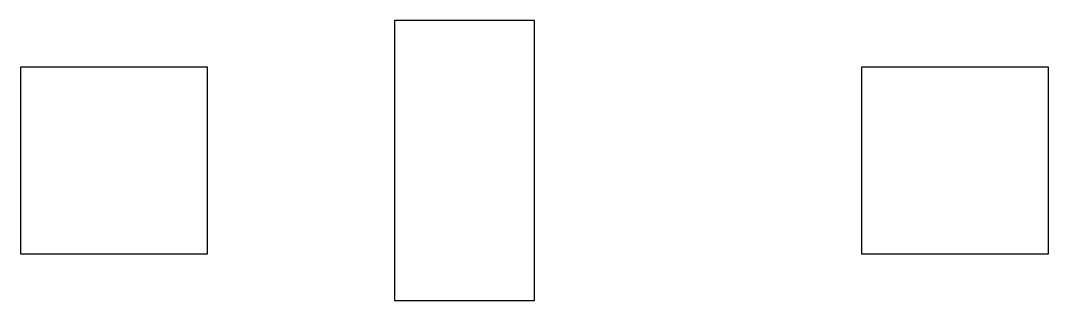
# Model space of a CAD drawing. Header units: millimetres. Extents: x 0.1 to 1.2, y 0.25 to 0.55.
import ezdxf

# ---------------------------------------------------------------- set-up
doc = ezdxf.new("R2010")
doc.units = ezdxf.units.MM
doc.layers.add('Aluminum', color=7, linetype='CONTINUOUS')

msp = doc.modelspace()

# ---------------------------------------------------------------- linework, layer by layer
at = {"layer": 'Aluminum', "color": 9}
for points in [[(0.5, 0.25), (0.65, 0.25), (0.65, 0.55), (0.5, 0.55)], [(0.3, 0.5), (0.1, 0.5), (0.1, 0.3), (0.3, 0.3)], [(1.2, 0.5), (1, 0.5), (1, 0.3), (1.2, 0.3)]]:
    msp.add_lwpolyline(points, close=True, dxfattribs=at)

doc.saveas('drawing.dxf')
